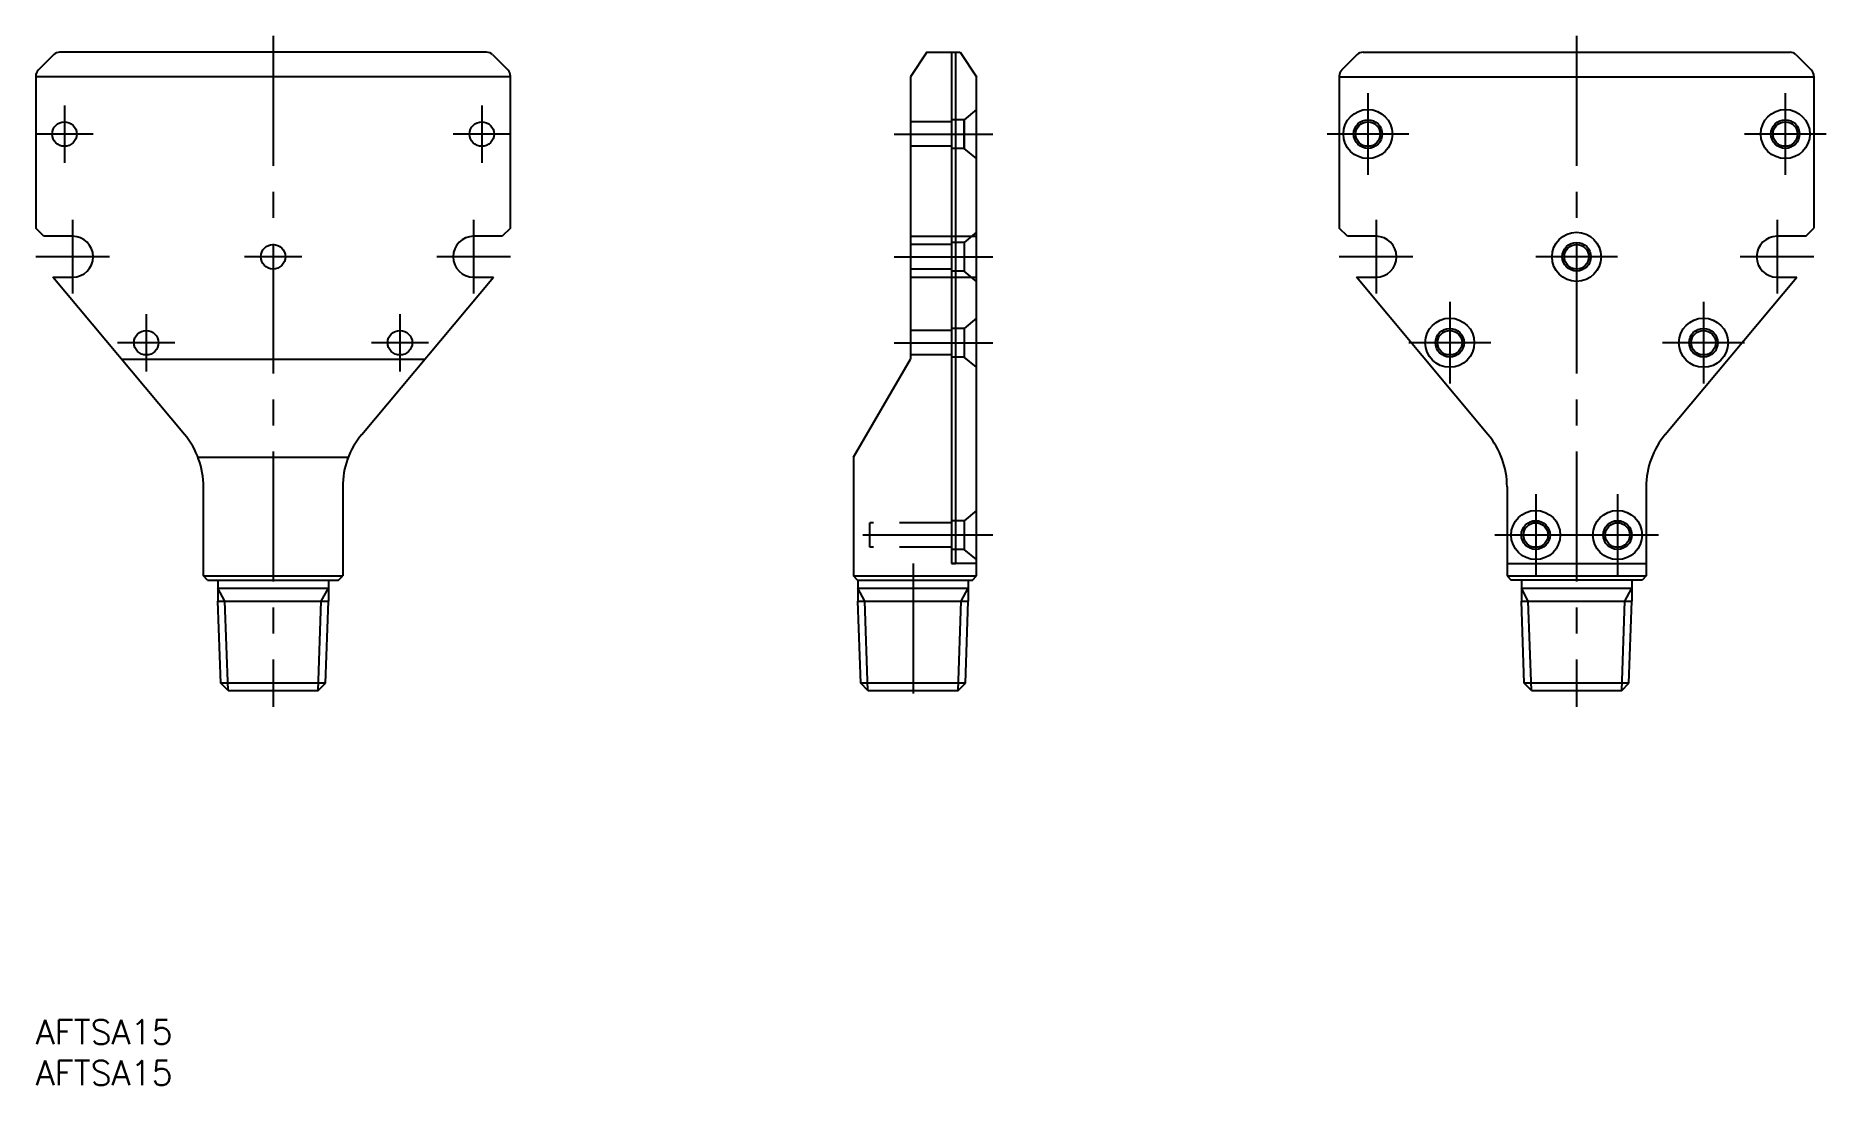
# Model space of a CAD drawing. Extents: x 0 to 219, y -8 to 120.
import ezdxf

# ---------------------------------------------------------------- set-up
doc = ezdxf.new("R2010")
doc.units = 0
doc.header["$LTSCALE"] = 0.5
doc.linetypes.add('CENTER', pattern=[50.8, 31.75, -6.35, 6.35, -6.35])
doc.linetypes.add('DASHED', pattern=[19.05, 12.7, -6.35])
doc.layers.get('0').update_dxf_attribs({"linetype": 'CONTINUOUS'})
doc.layers.add('CENTER', color=1, linetype='CENTER')
doc.styles.get("Standard").update_dxf_attribs({"font": 'txt.shx', "height": 3, "bigfont": 'bigfont.shx'})

# ---------------------------------------------------------------- blocks, each defined once
blk = doc.blocks.new('*U20')
at = {"color": 7, "linetype": 'CONTINUOUS'}
blk.add_text('AFTSA15', height=3, dxfattribs=at).set_placement((0, -3))
blk = doc.blocks.new('*U21')
at = {"color": 7, "linetype": 'CONTINUOUS'}
blk.add_text('AFTSA15', height=3, dxfattribs=at).set_placement((0, -8))

msp = doc.modelspace()

# ---------------------------------------------------------------- linework, layer by layer
at = {"color": 7, "linetype": 'CONTINUOUS'}
for p, q in [((55.09, 118.23), (2.91, 118.23)), ((108.9, 118.23), (106.9, 115.23)), ((108.9, 118.23), (112.95, 118.23)), ((111.9, 118.23), (111.9, 55.73)), ((112.4, 118.23), (112.4, 55.73)), ((112.95, 118.23), (114.95, 115.23)), ((162.19, 118.23), (214.36, 118.23)), ((2.21, 117.94), (0.29, 116.03)), ((55.79, 117.94), (57.71, 116.03)), ((161.48, 117.94), (159.57, 116.03)), ((215.07, 117.94), (216.98, 116.03)), ((0, 115.32), (0, 96.73)), ((58, 115.23), (0, 115.23)), ((58, 96.73), (58, 115.32)), ((106.9, 115.23), (106.9, 80.73)), ((114.95, 54.23), (114.95, 115.23)), ((159.28, 115.32), (159.28, 96.73)), ((159.28, 115.23), (217.28, 115.23)), ((217.28, 115.32), (217.28, 96.73)), ((1, 95.73), (0, 96.73)), ((58, 96.73), (57, 95.73)), ((160.28, 95.73), (159.28, 96.73)), ((216.28, 95.73), (217.28, 96.73)), ((4.5, 95.73), (1, 95.73)), ((57, 95.73), (53.5, 95.73)), ((106.9, 95.73), (114.95, 95.73)), ((163.78, 95.73), (160.28, 95.73)), ((216.28, 95.73), (212.78, 95.73)), ((2.09, 90.73), (4.5, 90.73)), ((18.17, 71.52), (2.09, 90.73)), ((39.83, 71.52), (55.91, 90.73)), ((53.5, 90.73), (55.91, 90.73)), ((106.9, 90.73), (114.95, 90.73)), ((161.37, 90.73), (163.78, 90.73)), ((177.45, 71.52), (161.37, 90.73)), ((199.11, 71.52), (215.19, 90.73)), ((212.78, 90.73), (215.19, 90.73)), ((10.46, 80.73), (47.54, 80.73)), ((99.9, 68.73), (106.9, 80.73)), ((19.82, 68.73), (38.18, 68.73)), ((99.9, 68.73), (99.9, 54.23)), ((20.5, 54.23), (20.5, 65.1)), ((20.5, 56.23), (20.5, 65.1)), ((37.5, 65.1), (37.5, 54.23)), ((179.78, 65.1), (179.78, 54.23)), ((196.78, 65.1), (196.78, 54.23)), ((114.95, 55.73), (111.9, 55.73)), ((111.9, 55.73), (112.4, 55.73)), ((179.78, 55.73), (196.78, 55.73)), ((21, 53.73), (20.5, 54.23)), ((20.5, 54.23), (37.5, 54.23)), ((21, 53.73), (37, 53.73)), ((22.25, 53.73), (22.25, 51.16)), ((22.25, 52.73), (35.75, 52.73)), ((35.75, 53.73), (35.75, 51.16)), ((37, 53.73), (37.5, 54.23)), ((100.4, 53.73), (99.9, 54.23)), ((99.9, 54.23), (114.95, 54.23)), ((100.4, 53.73), (100.45, 53.73)), ((100.45, 53.73), (114.45, 53.73)), ((100.45, 53.73), (100.45, 51.16)), ((100.45, 52.73), (113.95, 52.73)), ((113.95, 53.73), (113.95, 51.16)), ((114.45, 53.73), (114.95, 54.23)), ((179.78, 54.23), (180.28, 53.73)), ((179.78, 54.23), (196.78, 54.23)), ((196.28, 53.73), (180.28, 53.73)), ((181.53, 53.73), (181.53, 51.16)), ((181.53, 52.73), (195.03, 52.73)), ((195.03, 53.73), (195.03, 51.16)), ((196.78, 54.23), (196.28, 53.73)), ((22.6, 41.12), (22.25, 51.16)), ((22.25, 51.16), (35.75, 51.16)), ((35.4, 41.12), (35.75, 51.16)), ((100.8, 41.12), (100.45, 51.16)), ((100.45, 51.16), (113.95, 51.16)), ((113.59, 41.12), (113.95, 51.16)), ((181.88, 41.12), (181.53, 51.16)), ((181.53, 51.16), (195.03, 51.16)), ((194.68, 41.12), (195.03, 51.16)), ((35.4, 41.12), (22.6, 41.12)), ((23.49, 40.23), (22.6, 41.12)), ((23.49, 40.23), (34.51, 40.23)), ((34.51, 40.23), (35.4, 41.12)), ((113.59, 41.12), (100.8, 41.12)), ((101.68, 40.23), (100.8, 41.12)), ((101.68, 40.23), (112.71, 40.23)), ((112.71, 40.23), (113.59, 41.12)), ((194.68, 41.12), (181.88, 41.12)), ((182.76, 40.23), (181.88, 41.12)), ((182.76, 40.23), (193.79, 40.23)), ((193.79, 40.23), (194.68, 41.12))]:
    msp.add_line(p, q, dxfattribs=at)
at = {"color": 3, "linetype": 'DASHED'}
for p, q in [((111.9, 109.73), (106.9, 109.73)), ((113.44, 109.98), (111.9, 109.98)), ((114.95, 111.23), (113.44, 109.98)), ((113.44, 109.98), (113.44, 106.48)), ((113.45, 106.48), (113.45, 109.98)), ((111.9, 106.73), (106.9, 106.73)), ((113.44, 106.48), (111.9, 106.48)), ((114.95, 105.23), (113.44, 106.48)), ((111.9, 94.73), (106.9, 94.73)), ((113.44, 94.98), (111.9, 94.98)), ((114.95, 96.23), (113.44, 94.98)), ((113.44, 94.98), (113.44, 91.48)), ((111.9, 91.73), (106.9, 91.73)), ((113.44, 91.48), (111.9, 91.48)), ((114.95, 90.23), (113.44, 91.48)), ((114.95, 85.73), (113.44, 84.48)), ((111.9, 84.23), (106.9, 84.23)), ((113.44, 84.48), (111.9, 84.48)), ((113.44, 84.48), (113.44, 80.98)), ((111.9, 81.23), (106.9, 81.23)), ((113.44, 80.98), (111.9, 80.98)), ((114.95, 79.73), (113.44, 80.98)), ((114.95, 62.23), (113.44, 60.98)), ((111.9, 60.73), (101.9, 60.73)), ((101.9, 57.73), (101.9, 60.73)), ((113.44, 60.98), (111.9, 60.98)), ((113.44, 60.98), (113.44, 57.48)), ((111.9, 57.73), (101.9, 57.73)), ((113.44, 57.48), (111.9, 57.48)), ((114.95, 56.23), (113.44, 57.48))]:
    msp.add_line(p, q, dxfattribs=at)
at = {"color": 3, "linetype": 'CONTINUOUS'}
for p, q in [((23.11, 51.16), (22.25, 52.73)), ((34.89, 51.16), (35.75, 52.73)), ((101.3, 51.16), (100.45, 52.73)), ((113.09, 51.16), (113.95, 52.73)), ((182.38, 51.16), (181.53, 52.73)), ((194.17, 51.16), (195.03, 52.73)), ((23.49, 40.23), (23.11, 51.16)), ((34.51, 40.23), (34.89, 51.16)), ((101.68, 40.23), (101.3, 51.16)), ((112.71, 40.23), (113.09, 51.16)), ((182.76, 40.23), (182.38, 51.16)), ((193.79, 40.23), (194.17, 51.16))]:
    msp.add_line(p, q, dxfattribs=at)
at = {"color": 7, "linetype": 'CONTINUOUS'}
for centre, radius in [((3.5, 108.23), 1.5), ((54.5, 108.23), 1.5), ((162.78, 108.23), 3), ((162.78, 108.23), 1.75), ((162.78, 108.23), 1.5), ((213.78, 108.23), 3), ((213.78, 108.23), 1.75), ((213.78, 108.23), 1.5), ((29, 93.23), 1.5), ((188.28, 93.23), 3), ((188.28, 93.23), 1.75), ((188.28, 93.23), 1.5), ((172.78, 82.73), 3), ((203.78, 82.73), 3), ((13.5, 82.73), 1.5), ((44.5, 82.73), 1.5), ((172.78, 82.73), 1.75), ((172.78, 82.73), 1.5), ((203.78, 82.73), 1.75), ((203.78, 82.73), 1.5), ((183.28, 59.23), 3), ((193.28, 59.23), 3), ((183.28, 59.23), 1.75), ((183.28, 59.23), 1.5), ((193.28, 59.23), 1.75), ((193.28, 59.23), 1.5)]:
    msp.add_circle(centre, radius, dxfattribs=at)
for centre, radius, start, end in [((2.91, 117.23), 1, 90, 135), ((55.09, 117.23), 1, 45, 90), ((162.19, 117.23), 1, 90, 135), ((214.36, 117.23), 1, 45, 90), ((1, 115.32), 1, 135, 180), ((57, 115.32), 1, 0, 45), ((160.28, 115.32), 1, 135, 180), ((216.28, 115.32), 1, 0, 45), ((4.5, 93.23), 2.5, 270, 90), ((53.5, 93.23), 2.5, 90, 270), ((163.78, 93.23), 2.5, 270, 90), ((212.78, 93.23), 2.5, 90, 270), ((10.5, 65.1), 10, 0, 39.9204), ((47.5, 65.1), 10, 140.0796, 180), ((169.78, 65.1), 10, 0, 39.9204), ((206.78, 65.1), 10, 140.0796, 180)]:
    msp.add_arc(centre, radius, start, end, dxfattribs=at)
at = {"layer": 'CENTER', "color": 1, "linetype": 'CENTER'}
for p, q in [((29, 120.23), (29, 38.23)), ((188.28, 120.23), (188.28, 38.23)), ((3.5, 111.73), (3.5, 104.73)), ((54.5, 111.73), (54.5, 104.73)), ((162.78, 113.23), (162.78, 103.23)), ((213.78, 113.23), (213.78, 103.23)), ((7, 108.23), (0, 108.23)), ((58, 108.23), (51, 108.23)), ((104.9, 108.23), (116.95, 108.23)), ((167.78, 108.23), (157.78, 108.23)), ((218.78, 108.23), (208.78, 108.23)), ((4.5, 97.73), (4.5, 88.73)), ((53.5, 97.73), (53.5, 88.73)), ((163.78, 97.73), (163.78, 88.73)), ((212.78, 97.73), (212.78, 88.73)), ((9, 93.23), (0, 93.23)), ((32.5, 93.23), (25.5, 93.23)), ((58, 93.23), (49, 93.23)), ((104.9, 93.23), (116.95, 93.23)), ((168.28, 93.23), (159.28, 93.23)), ((193.28, 93.23), (183.28, 93.23)), ((217.28, 93.23), (208.28, 93.23)), ((172.78, 87.73), (172.78, 77.73)), ((203.78, 87.73), (203.78, 77.73)), ((13.5, 86.23), (13.5, 79.23)), ((44.5, 86.23), (44.5, 79.23)), ((17, 82.73), (10, 82.73)), ((48, 82.73), (41, 82.73)), ((104.9, 82.73), (116.95, 82.73)), ((177.78, 82.73), (167.78, 82.73)), ((208.78, 82.73), (198.78, 82.73)), ((183.28, 64.23), (183.28, 54.23)), ((193.28, 64.23), (193.28, 54.23)), ((116.95, 59.23), (99.9, 59.23)), ((188.28, 59.23), (178.28, 59.23)), ((198.28, 59.23), (188.28, 59.23)), ((107.2, 55.73), (107.2, 38.23))]:
    msp.add_line(p, q, dxfattribs=at)

# ---------------------------------------------------------------- block references
at = {"color": 7, "linetype": 'CONTINUOUS'}
for name in ['*U20', '*U21']:
    msp.add_blockref(name, (0, 0), dxfattribs=at)

doc.saveas('drawing.dxf')
